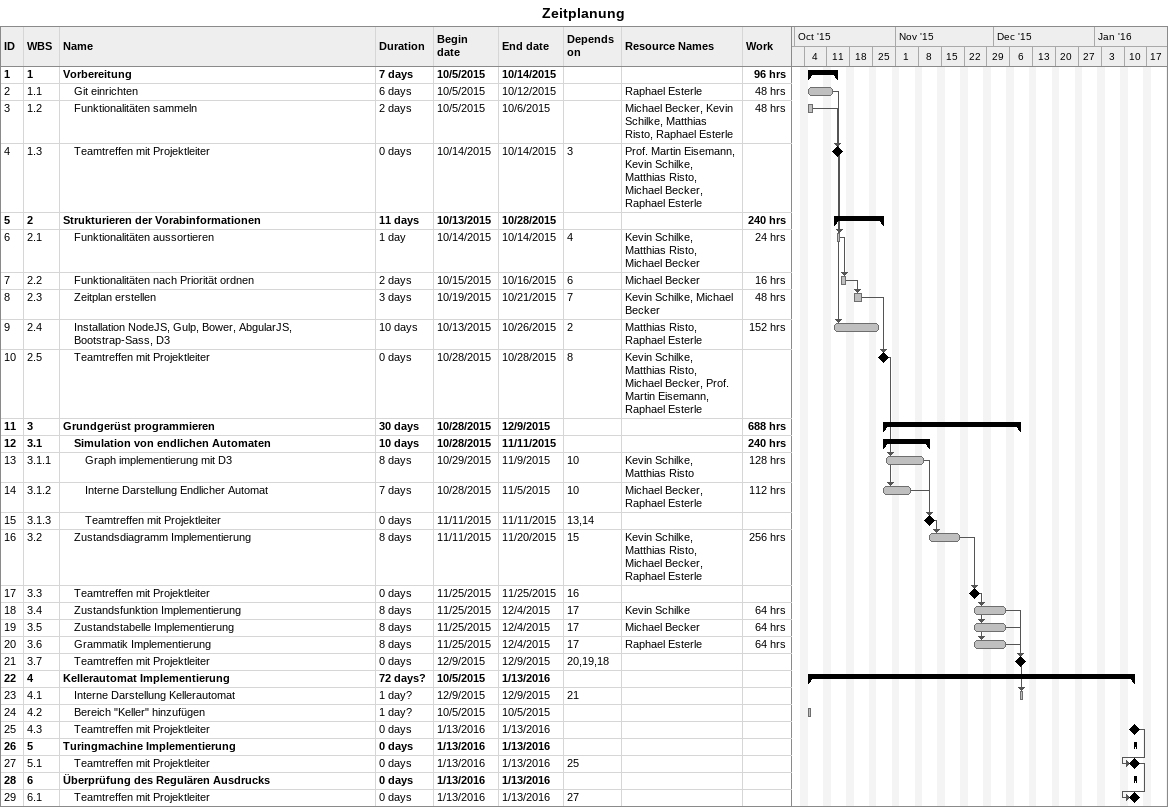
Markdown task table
Zeitplanung

| ID | WBS | Task | Duration | Start | Finish | Predecessors | Resources | Work (h) |
|---|---|---|---|---|---|---|---|---|
| 1 | 1 | **Vorbereitung** | 7d | 2015-10-05 | 2015-10-14 |  |  | 96 |
| 2 | 1.1 | Git einrichten | 6d | 2015-10-05 | 2015-10-12 |  | Raphael Esterle | 48 |
| 3 | 1.2 | Funktionalitäten sammeln | 2d | 2015-10-05 | 2015-10-06 |  | Michael Becker, Kevin Schilke, Matthias Risto, Raphael Esterle | 48 |
| 4 | 1.3 | Teamtreffen mit Projektleiter | 0d | 2015-10-14 | 2015-10-14 | 3 | Prof. Martin Eisemann, Kevin Schilke, Matthias Risto, Michael Becker, Raphael Esterle |  |
| 5 | 2 | **Strukturieren der Vorabinformationen** | 11d | 2015-10-13 | 2015-10-28 |  |  | 240 |
| 6 | 2.1 | Funktionalitäten aussortieren | 1d | 2015-10-14 | 2015-10-14 | 4 | Kevin Schilke, Matthias Risto, Michael Becker | 24 |
| 7 | 2.2 | Funktionalitäten nach Priorität ordnen | 2d | 2015-10-15 | 2015-10-16 | 6 | Michael Becker | 16 |
| 8 | 2.3 | Zeitplan erstellen | 3d | 2015-10-19 | 2015-10-21 | 7 | Kevin Schilke, Michael Becker | 48 |
| 9 | 2.4 | Installation NodeJS, Gulp, Bower, AbgularJS, Bootstrap-Sass, D3 | 10d | 2015-10-13 | 2015-10-26 | 2 | Matthias Risto, Raphael Esterle | 152 |
| 10 | 2.5 | Teamtreffen mit Projektleiter | 0d | 2015-10-28 | 2015-10-28 | 8 | Kevin Schilke, Matthias Risto, Michael Becker, Prof. Martin Eisemann, Raphael Esterle |  |
| 11 | 3 | **Grundgerüst programmieren** | 30d | 2015-10-28 | 2015-12-09 |  |  | 688 |
| 12 | 3.1 | **Simulation von endlichen Automaten** | 10d | 2015-10-28 | 2015-11-11 |  |  | 240 |
| 13 | 3.1.1 | Graph implementierung mit D3 | 8d | 2015-10-29 | 2015-11-09 | 10 | Kevin Schilke, Matthias Risto | 128 |
| 14 | 3.1.2 | Interne Darstellung Endlicher Automat | 7d | 2015-10-28 | 2015-11-05 | 10 | Michael Becker, Raphael Esterle | 112 |
| 15 | 3.1.3 | Teamtreffen mit Projektleiter | 0d | 2015-11-11 | 2015-11-11 | 13, 14 |  |  |
| 16 | 3.2 | Zustandsdiagramm Implementierung | 8d | 2015-11-11 | 2015-11-20 | 15 | Kevin Schilke, Matthias Risto, Michael Becker, Raphael Esterle | 256 |
| 17 | 3.3 | Teamtreffen mit Projektleiter | 0d | 2015-11-25 | 2015-11-25 | 16 |  |  |
| 18 | 3.4 | Zustandsfunktion Implementierung | 8d | 2015-11-25 | 2015-12-04 | 17 | Kevin Schilke | 64 |
| 19 | 3.5 | Zustandstabelle Implementierung | 8d | 2015-11-25 | 2015-12-04 | 17 | Michael Becker | 64 |
| 20 | 3.6 | Grammatik Implementierung | 8d | 2015-11-25 | 2015-12-04 | 17 | Raphael Esterle | 64 |
| 21 | 3.7 | Teamtreffen mit Projektleiter | 0d | 2015-12-09 | 2015-12-09 | 20, 19, 18 |  |  |
| 22 | 4 | **Kellerautomat Implementierung** | 72d? | 2015-10-05 | 2016-01-13 |  |  |  |
| 23 | 4.1 | Interne Darstellung Kellerautomat | 1d? | 2015-12-09 | 2015-12-09 | 21 |  |  |
| 24 | 4.2 | Bereich "Keller" hinzufügen | 1d? | 2015-10-05 | 2015-10-05 |  |  |  |
| 25 | 4.3 | Teamtreffen mit Projektleiter | 0d | 2016-01-13 | 2016-01-13 |  |  |  |
| 26 | 5 | **Turingmachine Implementierung** | 0d | 2016-01-13 | 2016-01-13 |  |  |  |
| 27 | 5.1 | Teamtreffen mit Projektleiter | 0d | 2016-01-13 | 2016-01-13 | 25 |  |  |
| 28 | 6 | **Überprüfung des Regulären Ausdrucks** | 0d | 2016-01-13 | 2016-01-13 |  |  |  |
| 29 | 6.1 | Teamtreffen mit Projektleiter | 0d | 2016-01-13 | 2016-01-13 | 27 |  |  |
